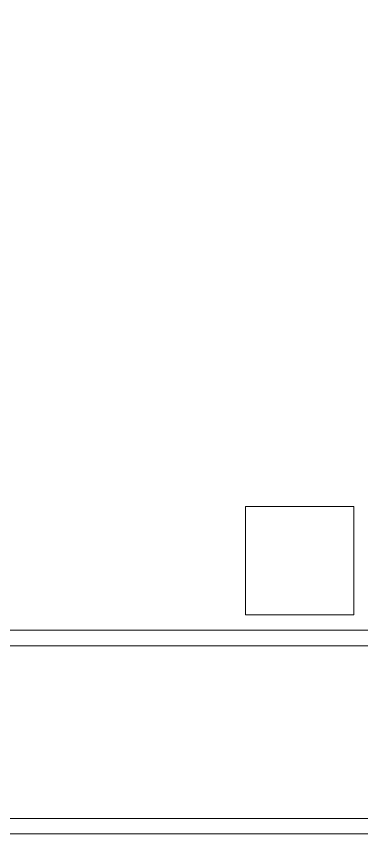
# Model space of a CAD drawing. Header units: metres. Extents: x -2 to 3328848, y -2 to 2725060.
# Drawn here: x 1663889.2 to 1664000.7, y 1361871.1 to 1362135.4 of the extents above; entities that cross this region are included whole.
import ezdxf
from ezdxf.enums import TextEntityAlignment as Align

# ---------------------------------------------------------------- set-up
doc = ezdxf.new("R2010")
doc.units = ezdxf.units.M
doc.layers.get('0').update_dxf_attribs({"color": 253, "lineweight": 0})
doc.layers.add('CAJETIN', color=7, linetype='Continuous', lineweight=0, true_color=0x000000)
doc.styles.get("Standard").update_dxf_attribs({"font": 'arial.ttf'})
picture_1 = doc.add_image_def('image1.png', size_in_pixel=(477, 477))

# ---------------------------------------------------------------- blocks, each defined once
blk = doc.blocks.new('*U96')
for points in [[(-594, 0), (0, 0), (0, 420), (-594, 420)], [(-589, 5), (-5, 5), (-5, 415), (-589, 415)], [(-170, 45), (-205, 45), (-205, 10), (-170, 10)]]:
    blk.add_lwpolyline(points, close=True)
at = {"lineweight": 30, "flags": 104}
blk.add_attdef('NOMBRE_PROYECTO', text='', height=5, dxfattribs=at).set_placement((-165, 63.27), align=Align.TOP_LEFT)
for tag, p in [('PROMOTOR', (-133.74, 41.5)), ('SITUACION', (-133.74, 34.5)), ('AUTOR', (-133.74, 27.5)), ('1/X', (-133.74, 20.5)), ('XX/XX/XXXX', (-80.02, 20.5)), ('V.X', (-25.12, 20.5)), ('NOMBRE_PLANO', (-133.74, 13.5)), ('X', (-25.12, 13.48))]:
    blk.add_attdef(tag, text='', height=3.5).set_placement(p, align=Align.MIDDLE_LEFT)

msp = doc.modelspace()

# ---------------------------------------------------------------- linework, layer by layer
at = {"layer": 'CAJETIN', "linetype": 'Continuous'}
for points in [[(1663574.164, 1361931.882), (1664168.164, 1361931.882), (1664168.164, 1362351.882), (1663574.164, 1362351.882)], [(1663579.164, 1361936.882), (1664163.164, 1361936.882), (1664163.164, 1362346.882), (1663579.164, 1362346.882)]]:
    msp.add_lwpolyline(points, close=True, dxfattribs=at)

# ---------------------------------------------------------------- block references
at = {"layer": 'CAJETIN'}
for p in [(1664168.164, 1361931.882), (1664164.827, 1361456.033)]:
    msp.add_blockref('*U96', p, dxfattribs=at)

# ---------------------------------------------------------------- pictures from other files: only their frames are drawn
image = msp.add_image(picture_1, insert=(1663963.164, 1361941.882), size_in_units=(35, 35))
image.dxf.flags = 7

doc.saveas('drawing.dxf')
